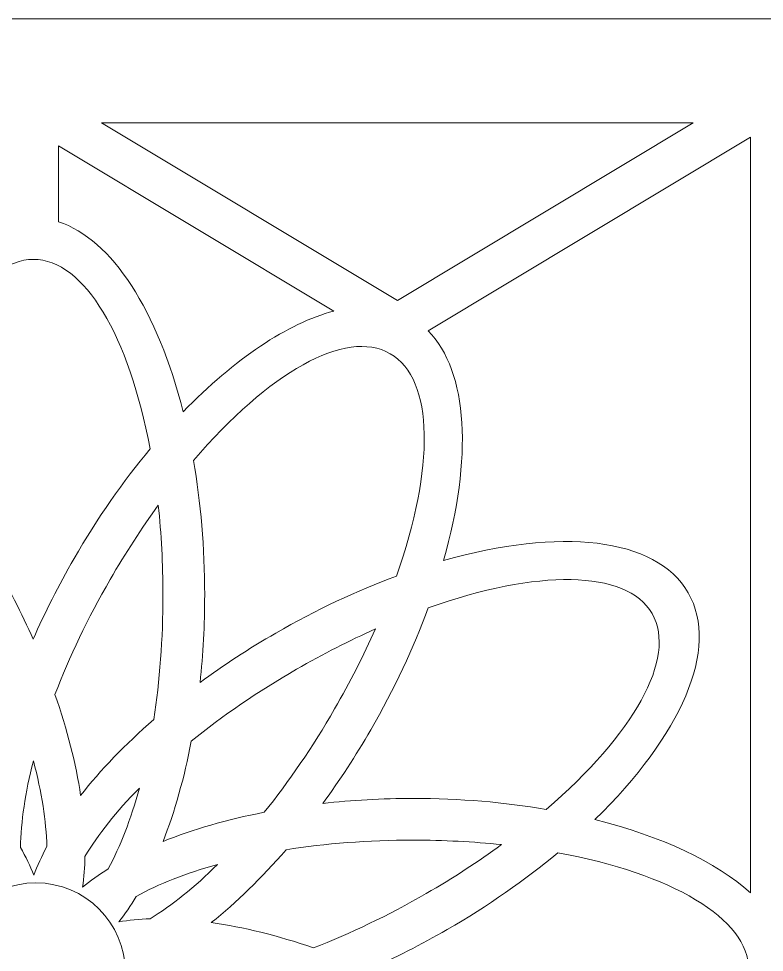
# Model space of a CAD drawing. Header units: centimetres. Extents: x -9.9 to 7.5, y -9.5 to 6.6.
# Drawn here: x -5.761 to -3.492, y 3.712 to 6.554 of the extents above; entities that cross this region are included whole.
import ezdxf

# ---------------------------------------------------------------- set-up
doc = ezdxf.new("R2010")
doc.units = ezdxf.units.CM
doc.header["$MEASUREMENT"] = 0
doc.layers.add('layer 1', color=7, linetype='Continuous')

msp = doc.modelspace()

# ---------------------------------------------------------------- linework, layer by layer
at = {"layer": 'layer 1', "color": 177, "lineweight": 9}
for points, knots in [([(-9.86086, -9.47414), (-9.86086, -9.47414), (-9.86086, 6.55374), (-9.86086, 6.55374), (-9.86086, 6.55374), (-9.86086, 6.55374), (-1.55598, 6.55374), (-1.55598, 6.55374), (-1.55598, 6.55374), (-1.55598, 6.55374), (-1.55598, -9.47414), (-1.55598, -9.47414), (-1.55598, -9.47414), (-1.55598, -9.47414), (-9.86086, -9.47414), (-9.86086, -9.47414)], [0, 0, 0, 0, 0.2, 0.2, 0.2, 0.2, 0.4, 0.4, 0.4, 0.4, 0.6, 0.6, 0.6, 0.6, 1, 1, 1, 1]), ([(-3.70786, 6.23636), (-3.70786, 6.23636), (-4.60833, 5.69579), (-4.60833, 5.69579), (-4.60833, 5.69579), (-4.60833, 5.69579), (-5.50881, 6.23636), (-5.50881, 6.23636), (-5.50881, 6.23636), (-5.50881, 6.23636), (-3.70786, 6.23636), (-3.70786, 6.23636)], [0, 0, 0, 0, 0.25, 0.25, 0.25, 0.25, 0.5, 0.5, 0.5, 0.5, 1, 1, 1, 1]), ([(-3.53375, 3.89273), (-3.53375, 3.89273), (-3.53375, 6.1928), (-3.53375, 6.1928), (-3.53375, 6.1928), (-3.53375, 6.1928), (-4.51493, 5.60378), (-4.51493, 5.60378), (-4.51493, 5.60378), (-4.39222, 5.47962), (-4.37957, 5.21467), (-4.46761, 4.90419), (-4.46761, 4.90419), (-4.11594, 5.00484), (-3.82193, 4.9767), (-3.72351, 4.80623), (-3.72351, 4.80623), (-3.62549, 4.63645), (-3.74674, 4.36927), (-4.0075, 4.11596), (-4.0075, 4.11596), (-3.80409, 4.06513), (-3.63827, 3.98712), (-3.53375, 3.89273)], [0, 0, 0, 0, 0.1428571, 0.1428571, 0.1428571, 0.1428571, 0.2857143, 0.2857143, 0.2857143, 0.2857143, 0.4285714, 0.4285714, 0.4285714, 0.4285714, 0.5714286, 0.5714286, 0.5714286, 0.5714286, 0.7142857, 0.7142857, 0.7142857, 0.7142857, 1, 1, 1, 1]), ([(-5.64003, 6.16705), (-5.64003, 6.16705), (-4.80163, 5.66375), (-4.80163, 5.66375), (-4.80163, 5.66375), (-4.94255, 5.62678), (-5.10408, 5.51825), (-5.26018, 5.35678), (-5.26018, 5.35678), (-5.33746, 5.66288), (-5.47641, 5.88304), (-5.64003, 5.9357), (-5.64003, 5.9357), (-5.64003, 5.9357), (-5.64003, 6.16705), (-5.64003, 6.16705)], [0, 0, 0, 0, 0.2, 0.2, 0.2, 0.2, 0.4, 0.4, 0.4, 0.4, 0.6, 0.6, 0.6, 0.6, 1, 1, 1, 1]), ([(-6.07178, 5.23995), (-5.98915, 5.1409), (-5.90973, 5.02751), (-5.83766, 4.90269), (-5.83766, 4.90269), (-5.79177, 4.82321), (-5.75142, 4.74346), (-5.71664, 4.66474), (-5.71664, 4.66474), (-5.68112, 4.7459), (-5.63961, 4.82822), (-5.59225, 4.91024), (-5.59225, 4.91024), (-5.521, 5.03365), (-5.44256, 5.14588), (-5.36094, 5.24414), (-5.36094, 5.24414), (-5.42476, 5.58546), (-5.55977, 5.8209), (-5.71597, 5.8209), (-5.71597, 5.8209), (-5.87281, 5.8209), (-6.00829, 5.58352), (-6.07178, 5.23995)], [0, 0, 0, 0, 0.1428571, 0.1428571, 0.1428571, 0.1428571, 0.2857143, 0.2857143, 0.2857143, 0.2857143, 0.4285714, 0.4285714, 0.4285714, 0.4285714, 0.5714286, 0.5714286, 0.5714286, 0.5714286, 0.7142857, 0.7142857, 0.7142857, 0.7142857, 1, 1, 1, 1]), ([(-5.22888, 5.20882), (-5.20685, 5.08173), (-5.19476, 4.94382), (-5.19476, 4.79969), (-5.19476, 4.79969), (-5.19476, 4.7079), (-5.19969, 4.61865), (-5.20893, 4.53308), (-5.20893, 4.53308), (-5.13758, 4.58562), (-5.06049, 4.63616), (-4.97845, 4.68352), (-4.97845, 4.68352), (-4.85505, 4.75477), (-4.731, 4.81275), (-4.61118, 4.85703), (-4.61118, 4.85703), (-4.49579, 5.18452), (-4.49499, 5.45593), (-4.63027, 5.53404), (-4.63027, 5.53404), (-4.7661, 5.61246), (-5.00211, 5.47462), (-5.22888, 5.20882)], [0, 0, 0, 0, 0.1428571, 0.1428571, 0.1428571, 0.1428571, 0.2857143, 0.2857143, 0.2857143, 0.2857143, 0.4285714, 0.4285714, 0.4285714, 0.4285714, 0.5714286, 0.5714286, 0.5714286, 0.5714286, 0.7142857, 0.7142857, 0.7142857, 0.7142857, 1, 1, 1, 1]), ([(-5.65037, 4.49707), (-5.61288, 4.38935), (-5.58672, 4.28555), (-5.57221, 4.18931), (-5.57221, 4.18931), (-5.51174, 4.26651), (-5.43688, 4.34456), (-5.34985, 4.42035), (-5.34985, 4.42035), (-5.33171, 4.53764), (-5.32172, 4.66564), (-5.32172, 4.79969), (-5.32172, 4.79969), (-5.32172, 4.8942), (-5.3267, 4.98569), (-5.33598, 5.07256), (-5.33598, 5.07256), (-5.38659, 5.0029), (-5.43581, 4.92731), (-5.48231, 4.84677), (-5.48231, 4.84677), (-5.55077, 4.72818), (-5.60705, 4.60985), (-5.65037, 4.49707)], [0, 0, 0, 0, 0.1428571, 0.1428571, 0.1428571, 0.1428571, 0.2857143, 0.2857143, 0.2857143, 0.2857143, 0.4285714, 0.4285714, 0.4285714, 0.4285714, 0.5714286, 0.5714286, 0.5714286, 0.5714286, 0.7142857, 0.7142857, 0.7142857, 0.7142857, 1, 1, 1, 1]), ([(-4.51448, 4.76041), (-4.55894, 4.63933), (-4.61743, 4.51385), (-4.68949, 4.38903), (-4.68949, 4.38903), (-4.73539, 4.30955), (-4.78428, 4.23471), (-4.83506, 4.16523), (-4.83506, 4.16523), (-4.74701, 4.17505), (-4.65497, 4.18028), (-4.56025, 4.18028), (-4.56025, 4.18028), (-4.41775, 4.18028), (-4.28133, 4.16846), (-4.15542, 4.1469), (-4.15542, 4.1469), (-3.89175, 4.37283), (-3.75535, 4.60747), (-3.83345, 4.74275), (-3.83345, 4.74275), (-3.91187, 4.87858), (-4.18518, 4.87721), (-4.51448, 4.76041)], [0, 0, 0, 0, 0.1428571, 0.1428571, 0.1428571, 0.1428571, 0.2857143, 0.2857143, 0.2857143, 0.2857143, 0.4285714, 0.4285714, 0.4285714, 0.4285714, 0.5714286, 0.5714286, 0.5714286, 0.5714286, 0.7142857, 0.7142857, 0.7142857, 0.7142857, 1, 1, 1, 1]), ([(-5.23537, 4.35476), (-5.25676, 4.24274), (-5.286, 4.13976), (-5.32156, 4.04917), (-5.32156, 4.04917), (-5.23059, 4.08578), (-5.12673, 4.11594), (-5.01347, 4.13806), (-5.01347, 4.13806), (-4.93912, 4.23057), (-4.86646, 4.33642), (-4.79944, 4.45251), (-4.79944, 4.45251), (-4.75218, 4.53436), (-4.71075, 4.61609), (-4.67536, 4.69596), (-4.67536, 4.69596), (-4.75401, 4.66094), (-4.83443, 4.62008), (-4.91498, 4.57358), (-4.91498, 4.57358), (-5.03356, 4.50511), (-5.14147, 4.43077), (-5.23537, 4.35476)], [0, 0, 0, 0, 0.1428571, 0.1428571, 0.1428571, 0.1428571, 0.2857143, 0.2857143, 0.2857143, 0.2857143, 0.4285714, 0.4285714, 0.4285714, 0.4285714, 0.5714286, 0.5714286, 0.5714286, 0.5714286, 0.7142857, 0.7142857, 0.7142857, 0.7142857, 1, 1, 1, 1]), ([(-5.75507, 4.03126), (-5.73928, 4.00265), (-5.72577, 3.97446), (-5.71473, 3.94685), (-5.71473, 3.94685), (-5.70407, 3.97526), (-5.69078, 4.00433), (-5.675, 4.03387), (-5.675, 4.03387), (-5.67691, 4.1106), (-5.69077, 4.19876), (-5.71594, 4.29424), (-5.71594, 4.29424), (-5.74096, 4.19743), (-5.75422, 4.10834), (-5.75507, 4.03126)], [0, 0, 0, 0, 0.2, 0.2, 0.2, 0.2, 0.4, 0.4, 0.4, 0.4, 0.6, 0.6, 0.6, 0.6, 1, 1, 1, 1]), ([(-5.55895, 4.0037), (-5.55957, 3.97105), (-5.56198, 3.93989), (-5.56621, 3.91047), (-5.56621, 3.91047), (-5.54277, 3.92975), (-5.51672, 3.94828), (-5.48828, 3.96597), (-5.48828, 3.96597), (-5.45157, 4.03337), (-5.41951, 4.11663), (-5.39357, 4.21189), (-5.39357, 4.21189), (-5.46364, 4.14056), (-5.51968, 4.07003), (-5.55895, 4.0037)], [0, 0, 0, 0, 0.2, 0.2, 0.2, 0.2, 0.4, 0.4, 0.4, 0.4, 0.6, 0.6, 0.6, 0.6, 1, 1, 1, 1]), ([(-4.94713, 4.02401), (-5.02166, 3.9377), (-5.09847, 3.86314), (-5.17456, 3.80247), (-5.17456, 3.80247), (-5.07747, 3.78868), (-4.97245, 3.76288), (-4.8633, 3.7254), (-4.8633, 3.7254), (-4.75266, 3.76834), (-4.63681, 3.82369), (-4.52072, 3.89071), (-4.52072, 3.89071), (-4.43887, 3.93796), (-4.36213, 3.98802), (-4.29154, 4.0395), (-4.29154, 4.0395), (-4.37717, 4.0485), (-4.46724, 4.05333), (-4.56025, 4.05333), (-4.56025, 4.05333), (-4.69718, 4.05333), (-4.8278, 4.0429), (-4.94713, 4.02401)], [0, 0, 0, 0, 0.1428571, 0.1428571, 0.1428571, 0.1428571, 0.2857143, 0.2857143, 0.2857143, 0.2857143, 0.4285714, 0.4285714, 0.4285714, 0.4285714, 0.5714286, 0.5714286, 0.5714286, 0.5714286, 0.7142857, 0.7142857, 0.7142857, 0.7142857, 1, 1, 1, 1]), ([(-4.11998, 4.01488), (-4.21904, 3.93225), (-4.33243, 3.85283), (-4.45725, 3.78076), (-4.45725, 3.78076), (-4.53674, 3.73487), (-4.6165, 3.69451), (-4.69522, 3.65973), (-4.69522, 3.65973), (-4.61405, 3.62421), (-4.53173, 3.58272), (-4.44969, 3.53536), (-4.44969, 3.53536), (-4.32628, 3.4641), (-4.21405, 3.38566), (-4.11579, 3.30404), (-4.11579, 3.30404), (-3.77448, 3.36786), (-3.53903, 3.50287), (-3.53903, 3.65907), (-3.53903, 3.65907), (-3.53903, 3.81591), (-3.77641, 3.95139), (-4.11998, 4.01488)], [0, 0, 0, 0, 0.1428571, 0.1428571, 0.1428571, 0.1428571, 0.2857143, 0.2857143, 0.2857143, 0.2857143, 0.4285714, 0.4285714, 0.4285714, 0.4285714, 0.5714286, 0.5714286, 0.5714286, 0.5714286, 0.7142857, 0.7142857, 0.7142857, 0.7142857, 1, 1, 1, 1]), ([(-5.40288, 3.88179), (-5.41975, 3.85382), (-5.43741, 3.82804), (-5.45578, 3.80467), (-5.45578, 3.80467), (-5.42585, 3.80965), (-5.39402, 3.81267), (-5.36055, 3.81377), (-5.36055, 3.81377), (-5.29506, 3.85379), (-5.22565, 3.90986), (-5.15556, 3.9794), (-5.15556, 3.9794), (-5.25191, 3.95265), (-5.33571, 3.91959), (-5.40288, 3.88179)], [0, 0, 0, 0, 0.2, 0.2, 0.2, 0.2, 0.4, 0.4, 0.4, 0.4, 0.6, 0.6, 0.6, 0.6, 1, 1, 1, 1]), ([(-5.98014, 3.65152), (-5.98014, 3.80156), (-5.85846, 3.92324), (-5.70842, 3.92324), (-5.70842, 3.92324), (-5.55838, 3.92324), (-5.4367, 3.80156), (-5.4367, 3.65152), (-5.4367, 3.65152), (-5.4367, 3.50148), (-5.55838, 3.3798), (-5.70842, 3.3798), (-5.70842, 3.3798), (-5.85846, 3.3798), (-5.98014, 3.50148), (-5.98014, 3.65152)], [0, 0, 0, 0, 0.2, 0.2, 0.2, 0.2, 0.4, 0.4, 0.4, 0.4, 0.6, 0.6, 0.6, 0.6, 1, 1, 1, 1])]:
    msp.add_open_spline(points, degree=3, knots=knots, dxfattribs=at)

doc.saveas('drawing.dxf')
